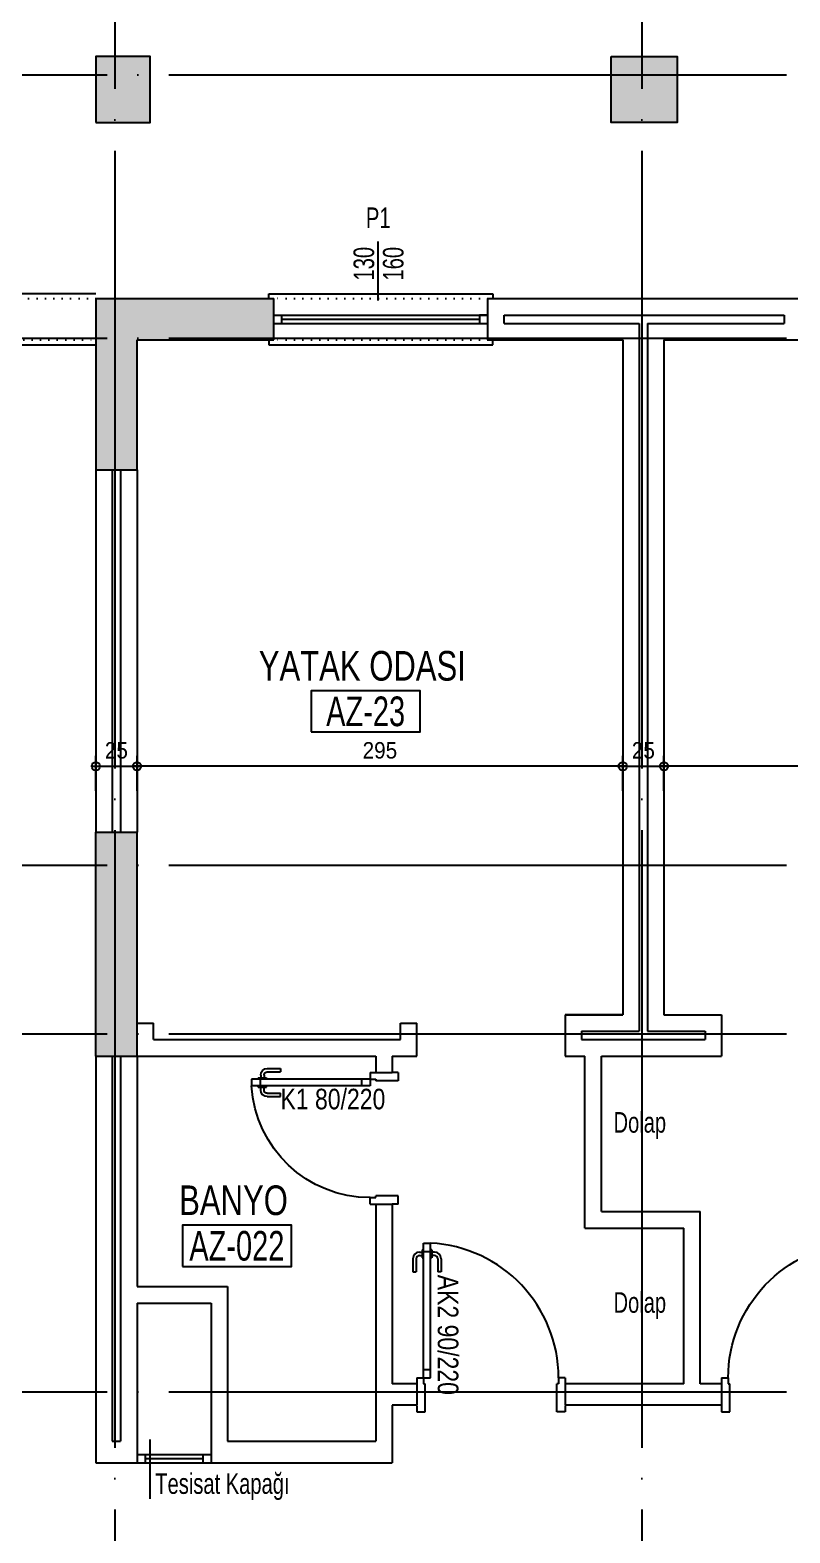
# Model space of a CAD drawing. Extents: x 460786 to 545292, y 30998 to 41694.
# Drawn here: x 466778 to 467240, y 40082 to 40995 of the extents above; entities that cross this region are included whole.
import ezdxf
from ezdxf.enums import TextEntityAlignment as Align

# ---------------------------------------------------------------- set-up
doc = ezdxf.new("R2010")
doc.units = 0
doc.header["$LTSCALE"] = 50
doc.header["$MEASUREMENT"] = 0
doc.header["$PDMODE"] = 35
doc.linetypes.add('DASHDOT', pattern=[5.5, 5, -0.25, 0, -0.25])
doc.linetypes.add('DASHED', pattern=[0.1, 0, -0.1])
doc.layers.get('0').update_dxf_attribs({"linetype": 'CONTINUOUS'})
doc.layers.get('Defpoints').update_dxf_attribs({"linetype": 'CONTINUOUS'})
for name, color, linetype in [('A-Aks Dikey', 12, 'DASHDOT'), ('A-Aks Yatay', 12, 'DASHDOT'), ('A-Betonarme', 6, 'CONTINUOUS'), ('A-Cam', 160, 'CONTINUOUS'), ('A-Dash', 9, 'DASHED'), ('A-Duvar', 7, 'CONTINUOUS'), ('A-Gör 2', 40, 'CONTINUOUS'), ('A-Kapı', 2, 'CONTINUOUS'), ('A-mahal adi', 1, 'CONTINUOUS'), ('A-mahal no', 4, 'CONTINUOUS'), ('A-Olcu  IC Yatay', 8, 'CONTINUOUS'), ('A-Poz-Kapı', 4, 'CONTINUOUS'), ('A-Poz-Pen', 4, 'CONTINUOUS'), ('A-Tarama 1', 9, 'CONTINUOUS'), ('A-Yazı 2', 205, 'CONTINUOUS')]:
    doc.layers.add(name, color=color, linetype=linetype)
doc.styles.add('blkan', font='arial.ttf', dxfattribs={"width": 0.9, "height": 12.5})
doc.styles.get("Standard").update_dxf_attribs({"font": 'arial.ttf', "width": 0.9})
doc.dimstyles.new('EXIT', dxfattribs={"dimscale": 50, "dimtxt": 0.23, "dimasz": 0.03, "dimexe": 0.125, "dimexo": 0.5, "dimgap": 0.09, "dimtad": 1, "dimzin": 1, "dimdsep": 46, "dimtxsty": 'Standard', "dimblk": 'TICK', "dimcen": 0.2, "dimadec": 0, "dimazin": 0, "dimtfac": 1, "dimtix": 1, "dimtofl": 0, "dimtmove": 2, "dimatfit": 3, "dimldrblk": 'TICK', "dimfxl": 1, "dimtolj": 1, "dimtzin": 1, "dimarcsym": 0})

# ---------------------------------------------------------------- blocks, each defined once
blk = doc.blocks.new('poz-pk1')
blk.add_line((24.33, 28.66), (24.33, -5.74))
at = {"width": 0.7}
for p in [(17.04, 9.96), (31.55, 9.96)]:
    blk.add_attdef('YAZı', text='', height=12, rotation=90, dxfattribs=at).set_placement(p, align=Align.MIDDLE_CENTER)
blk.add_attdef('POZ', text='', height=12, dxfattribs=at).set_placement((24.33, -14.42), align=Align.MIDDLE_CENTER)
blk = doc.blocks.new('kapı L 80p 10')
at = {"ltscale": 20}
for p, q in [((4, 75.38), (8.2, 75.38)), ((4, 3.5), (4, 75.38)), ((8.2, 3.5), (8.2, 75.38)), ((-2.45, 65.88), (-2.45, 57.88)), ((-0.45, 65.88), (-0.45, 57.88)), ((1.55, 69.88), (3.2, 69.88)), ((1.55, 67.88), (3.2, 67.88)), ((3.2, 71.38), (4, 71.38)), ((3.2, 71.38), (3.2, 66.38)), ((3.2, 66.38), (4, 66.38)), ((3.2, 66.38), (4, 66.38)), ((4, 70.17), (8.2, 70.17)), ((9, 71.38), (8.2, 71.38)), ((9, 66.38), (8.2, 66.38)), ((9, 71.38), (9, 66.38)), ((10.65, 69.88), (9, 69.88)), ((10.65, 67.88), (9, 67.88)), ((12.65, 65.88), (12.65, 57.88)), ((14.65, 65.88), (14.65, 57.88)), ((-2.45, 57.88), (-0.45, 57.88)), ((14.65, 57.88), (12.65, 57.88)), ((0, 3.5), (4, 3.5)), ((0, 3.5), (0, 0)), ((4, 8.71), (8.2, 8.71)), ((4, 3.5), (8.2, 3.5)), ((4, 3.5), (4, 0)), ((80, 3.5), (76, 3.5)), ((76, 3.5), (76, 0)), ((80, 3.5), (80, 0)), ((4, 0), (5, 0)), ((5, -13.5), (5, 0)), ((75, -13.5), (75, 0)), ((76, 0), (75, 0)), ((0, -13.5), (0, -10)), ((0, -13.5), (5, -13.5)), ((80, -13.5), (75, -13.5)), ((80, -13.5), (80, -10))]:
    blk.add_line(p, q, dxfattribs=at)
blk.add_arc((4, 3.5), 72, 360, 86.65585)
for centre, radius, start, end in [((1.55, 65.88), 4, 90, 180), ((1.55, 65.88), 2, 90, 180), ((10.65, 65.88), 4, 0, 90), ((10.65, 65.88), 2, 0, 90)]:
    blk.add_arc(centre, radius, start, end, dxfattribs=at)
at = {"layer": 'A-Poz-Kapı', "width": 0.8}
blk.add_attdef('POZNO', (30.17, -9.96), '', height=12.5, rotation=90, dxfattribs=at)
blk = doc.blocks.new('kapı L 90p 13.5')
at = {"ltscale": 20}
for p, q in [((1.55, 74.89), (3.2, 74.89)), ((3.2, 76.39), (4, 76.39)), ((3.2, 76.39), (3.2, 71.39)), ((4, 80.39), (8.2, 80.39)), ((4, -1.5), (4, 80.39)), ((4, 75.19), (8.2, 75.19)), ((8.2, -1.5), (8.2, 80.39)), ((9, 76.39), (8.2, 76.39)), ((9, 76.39), (9, 71.39)), ((10.65, 74.89), (9, 74.89)), ((-2.45, 70.89), (-2.45, 62.89)), ((-0.45, 70.89), (-0.45, 62.89)), ((1.55, 72.89), (3.2, 72.89)), ((3.2, 71.39), (4, 71.39)), ((3.2, 71.39), (4, 71.39)), ((9, 71.39), (8.2, 71.39)), ((10.65, 72.89), (9, 72.89)), ((12.65, 70.89), (12.65, 62.89)), ((14.65, 70.89), (14.65, 62.89)), ((-2.45, 62.89), (-0.45, 62.89)), ((14.65, 62.89), (12.65, 62.89)), ((4, 3.71), (8.2, 3.71)), ((0, -1.5), (4, -1.5)), ((0, -1.5), (0, -5)), ((4, -1.5), (8.2, -1.5)), ((4, -1.5), (4, -5)), ((4, -5), (5, -5)), ((5, -22), (5, -5)), ((85, -22), (85, -5)), ((86, -5), (85, -5)), ((90, -1.5), (86, -1.5)), ((86, -1.5), (86, -5)), ((90, -1.5), (90, -5))]:
    blk.add_line(p, q, dxfattribs=at)
for p, q in [((0, -18.5), (0, -22)), ((0, -22), (5, -22)), ((90, -22), (85, -22)), ((90, -18.5), (90, -22))]:
    blk.add_line(p, q)
for centre, radius, start, end in [((1.55, 70.89), 4, 90, 180), ((10.65, 70.89), 4, 0, 90), ((1.55, 70.89), 2, 90, 180), ((10.65, 70.89), 2, 0, 90)]:
    blk.add_arc(centre, radius, start, end, dxfattribs=at)
blk.add_arc((4, -1.5), 82, 0, 87.06405)
at = {"layer": 'A-Poz-Kapı', "width": 0.8}
blk.add_attdef('POZNO', (25, -18.46), '', height=12.5, rotation=90, dxfattribs=at)
blk = doc.blocks.new('mahal adı')
at = {"layer": 'A-mahal no'}
blk.add_lwpolyline([(-75.6, -73.4), (89.9, -73.4), (89.9, -10.9), (-75.6, -10.9)], close=True, dxfattribs=at)
at = {"layer": 'A-mahal adi', "width": 0.75}
for p in [(2.1, 88.8), (2.1, 27)]:
    blk.add_attdef('MAHALADI', text='', height=45, dxfattribs=at).set_placement(p, align=Align.MIDDLE_CENTER)
at = {"layer": 'A-mahal no', "width": 0.7}
blk.add_attdef('MAHALNO', text='', height=45, dxfattribs=at).set_placement((7.1, -42.1), align=Align.MIDDLE_CENTER)
blk = doc.blocks.new('TICK', base_point=(53.7, 38.06))
blk.add_line((55.37, 38.06), (52.04, 38.06))
blk.add_circle((53.7, 38.06), 1.67)
blk = doc.blocks.new('*D720')
at = {"layer": 'A-Olcu  IC Yatay', "color": 0, "lineweight": -2, "transparency": 16777216}
for p, q in [((467163.1686, 40532.50245), (467163.1686, 40553.75245)), ((467456.6686, 40547.50245), (467164.6686, 40547.50245)), ((467458.1686, 40532.50245), (467458.1686, 40553.75245))]:
    blk.add_line(p, q, dxfattribs=at)
at = {"layer": 'Defpoints', "color": 0, "transparency": 16777216}
for p in [(467163.1686, 40547.50245), (467163.1686, 40507.50245), (467458.1686, 40507.50245)]:
    blk.add_point(p, dxfattribs=at)
at = {"layer": 'A-Olcu  IC Yatay', "color": 0, "lineweight": -2, "transparency": 16777216, "xscale": 1.5, "yscale": 1.5, "zscale": 1.5}
for p, rotation in [((467163.1686, 40547.50245), 180.0000000000509), ((467458.1686, 40547.50245), 5.091926880140817e-11)]:
    blk.add_blockref('TICK', p, dxfattribs=dict(at, rotation=rotation))
at = {"layer": 'A-Olcu  IC Yatay', "color": 0, "transparency": 16777216, "insert": (467310.6686, 40557.10818), "char_height": 10, "attachment_point": 5}
blk.add_mtext('\\A1;295', dxfattribs=at)
blk = doc.blocks.new('*D721')
at = {"layer": 'A-Olcu  IC Yatay', "color": 0, "lineweight": -2, "transparency": 16777216}
for p, q in [((467138.1686, 40532.50245), (467138.1686, 40553.75245)), ((467139.6686, 40547.50245), (467161.6686, 40547.50245)), ((467163.1686, 40532.50245), (467163.1686, 40553.75245))]:
    blk.add_line(p, q, dxfattribs=at)
at = {"layer": 'Defpoints', "color": 0, "transparency": 16777216}
for p in [(467163.1686, 40547.50245), (467138.1686, 40507.50245), (467163.1686, 40507.50245)]:
    blk.add_point(p, dxfattribs=at)
at = {"layer": 'A-Olcu  IC Yatay', "color": 0, "lineweight": -2, "transparency": 16777216, "xscale": 1.5, "yscale": 1.5, "zscale": 1.5, "rotation": 180}
blk.add_blockref('TICK', (467138.1686, 40547.50245), dxfattribs=at)
at = {"layer": 'A-Olcu  IC Yatay', "color": 0, "lineweight": -2, "transparency": 16777216, "xscale": 1.5, "yscale": 1.5, "zscale": 1.5}
blk.add_blockref('TICK', (467163.1686, 40547.50245), dxfattribs=at)
at = {"layer": 'A-Olcu  IC Yatay', "color": 0, "transparency": 16777216, "insert": (467150.6686, 40557.10818), "char_height": 10, "attachment_point": 5}
blk.add_mtext('\\A1;25', dxfattribs=at)
blk = doc.blocks.new('*D722')
at = {"layer": 'A-Olcu  IC Yatay', "color": 0, "lineweight": -2, "transparency": 16777216}
for p, q in [((466843.1686, 40532.50245), (466843.1686, 40553.75245)), ((467136.6686, 40547.50245), (466844.6686, 40547.50245)), ((467138.1686, 40532.50245), (467138.1686, 40553.75245))]:
    blk.add_line(p, q, dxfattribs=at)
at = {"layer": 'Defpoints', "color": 0, "transparency": 16777216}
for p in [(466843.1686, 40547.50245), (466843.1686, 40507.50245), (467138.1686, 40507.50245)]:
    blk.add_point(p, dxfattribs=at)
at = {"layer": 'A-Olcu  IC Yatay', "color": 0, "lineweight": -2, "transparency": 16777216, "xscale": 1.5, "yscale": 1.5, "zscale": 1.5}
for p, rotation in [((466843.1686, 40547.50245), 180.0000000000495), ((467138.1686, 40547.50245), 4.948041976149398e-11)]:
    blk.add_blockref('TICK', p, dxfattribs=dict(at, rotation=rotation))
at = {"layer": 'A-Olcu  IC Yatay', "color": 0, "transparency": 16777216, "insert": (466990.6686, 40557.10818), "char_height": 10, "attachment_point": 5}
blk.add_mtext('\\A1;295', dxfattribs=at)
blk = doc.blocks.new('*D723')
at = {"layer": 'A-Olcu  IC Yatay', "color": 0, "lineweight": -2, "transparency": 16777216}
for p, q in [((466818.1686, 40532.50245), (466818.1686, 40553.75245)), ((466819.6686, 40547.50245), (466841.6686, 40547.50245)), ((466843.1686, 40532.50245), (466843.1686, 40553.75245))]:
    blk.add_line(p, q, dxfattribs=at)
at = {"layer": 'Defpoints', "color": 0, "transparency": 16777216}
for p in [(466843.1686, 40547.50245), (466818.1686, 40507.50245), (466843.1686, 40507.50245)]:
    blk.add_point(p, dxfattribs=at)
at = {"layer": 'A-Olcu  IC Yatay', "color": 0, "lineweight": -2, "transparency": 16777216, "xscale": 1.5, "yscale": 1.5, "zscale": 1.5, "rotation": 180}
blk.add_blockref('TICK', (466818.1686, 40547.50245), dxfattribs=at)
at = {"layer": 'A-Olcu  IC Yatay', "color": 0, "lineweight": -2, "transparency": 16777216, "xscale": 1.5, "yscale": 1.5, "zscale": 1.5}
blk.add_blockref('TICK', (466843.1686, 40547.50245), dxfattribs=at)
at = {"layer": 'A-Olcu  IC Yatay', "color": 0, "transparency": 16777216, "insert": (466830.6686, 40557.10818), "char_height": 10, "attachment_point": 5}
blk.add_mtext('\\A1;25', dxfattribs=at)

msp = doc.modelspace()

# ---------------------------------------------------------------- hatches: boundary and pattern name
at = {"layer": 'A-Tarama 1'}
h = msp.add_hatch(dxfattribs=at)
h.set_pattern_fill('ANSI33', color=256, scale=30, angle=180, style=0)
h.set_pattern_definition([(225, (696.577, 0), (5.30330086, -5.30330086), []), (225, (691.274, 6e-16), (5.30330086, -5.30330086), [3.75, -1.875])])
h.paths.add_polyline_path([(465995.17, 40179.5), (465920.17, 40179.5), (465920.17, 40154.5), (465995.17, 40154.5)])
h.paths.add_polyline_path([(465945.17, 40474.5), (466070.17, 40474.5), (466070.17, 40499.5), (465920.17, 40499.5), (465920.17, 40392.5), (465945.17, 40392.5)])
h.paths.add_polyline_path([(466430.17, 40499.5), (466333.17, 40499.5), (466333.17, 40474.5), (466430.17, 40474.5)])
h.paths.add_polyline_path([(466685.17, 40499.5), (466660.17, 40499.5), (466660.17, 40371.5), (466685.17, 40371.5)])
h.paths.add_polyline_path([(466430.17, 39860), (466333.17, 39860), (466333.17, 39835), (466430.17, 39835)])
h.paths.add_polyline_path([(466070.17, 39860), (465970.17, 39860), (465970.17, 39835), (466070.17, 39835)])
h.paths.add_polyline_path([(466070.17, 39220), (465970.17, 39220), (465970.17, 39195), (466070.17, 39195)])
h.paths.add_polyline_path([(466430.17, 39220), (466333.17, 39220), (466333.17, 39195), (466430.17, 39195)])
h.paths.add_polyline_path([(465995.17, 38899.5), (465920.17, 38899.5), (465920.17, 38874.5), (465945.17, 38874.5), (465995.17, 38874.5)])
h.paths.add_polyline_path([(466070.17, 38579.5), (465945.17, 38579.5), (465945.17, 38654.5), (465920.17, 38654.5), (465920.17, 38554.5), (466070.17, 38554.5)])
h.paths.add_polyline_path([(466523.17, 38579.5), (466333.17, 38579.5), (466333.17, 38554.5), (466523.17, 38554.5)])
h.paths.add_polyline_path([(466843.17, 38099.5), (466498.17, 38099.5), (466498.17, 38074.5), (466843.17, 38074.5)])
h.paths.add_polyline_path([(466523.17, 38322.5), (466498.17, 38322.5), (466498.17, 38222.5), (466523.17, 38222.5)])
h.paths.add_polyline_path([(466925.17, 38247.5), (466843.17, 38247.5), (466843.17, 38322.5), (466818.17, 38322.5), (466818.17, 38222.5), (466925.17, 38222.5)])
h.paths.add_polyline_path([(466843.17, 38682.5), (466818.17, 38682.5), (466818.17, 38554.5), (466843.17, 38554.5)])
h.paths.add_polyline_path([(467170.17, 38114.5), (467130.17, 38114.5), (467130.17, 38074.5), (467170.17, 38074.5)])
h.paths.add_polyline_path([(467490.17, 38114.5), (467450.17, 38114.5), (467450.17, 38074.5), (467490.17, 38074.5)])
h.paths.add_polyline_path([(467482.17, 38322.5), (467457.17, 38322.5), (467457.17, 38222.5), (467482.17, 38222.5)])
h.paths.add_polyline_path([(467482.17, 38682.5), (467457.17, 38682.5), (467457.17, 38554.5), (467482.17, 38554.5)])
h.paths.add_polyline_path([(468123.17, 38682.5), (468098.17, 38682.5), (468098.17, 38554.5), (468123.17, 38554.5)])
h.paths.add_polyline_path([(468123.17, 38322.5), (468098.17, 38322.5), (468098.17, 38222.5), (468123.17, 38222.5)])
h.paths.add_polyline_path([(468123.17, 38114.5), (468090.17, 38114.5), (468090.17, 38074.5), (468123.17, 38074.5)])
h.paths.add_polyline_path([(467810.17, 38114.5), (467770.17, 38114.5), (467770.17, 38074.5), (467810.17, 38074.5)])
h.paths.add_polyline_path([(468166.17, 38746.5), (468133.17, 38746.5), (468133.17, 38706.5), (468166.17, 38706.5)])
h.paths.add_polyline_path([(468166.17, 39066.5), (468133.17, 39066.5), (468133.17, 39026.5), (468166.17, 39026.5)])
h.paths.add_polyline_path([(468123.17, 39066.5), (468098.17, 39066.5), (467933.17, 39066.5), (467933.17, 39041.5), (468083.17, 39041.5), (468083.17, 39026.5), (468123.17, 39026.5)])
h.paths.add_polyline_path([(467163.17, 39066.5), (466818.17, 39066.5), (466818.17, 39041.5), (467163.17, 39041.5)])
h.paths.add_polyline_path([(467491.17, 39081.5), (467451.17, 39081.5), (467451.17, 39041.5), (467491.17, 39041.5)])
h.paths.add_polyline_path([(467491.17, 39406.5), (467451.17, 39406.5), (467451.17, 39366.5), (467491.17, 39366.5)])
h.paths.add_polyline_path([(467178.17, 39406.5), (467138.17, 39406.5), (467138.17, 39366.5), (467178.17, 39366.5)])
h.paths.add_polyline_path([(466843.17, 39406.5), (466803.17, 39406.5), (466803.17, 39366.5), (466843.17, 39366.5)])
h.paths.add_polyline_path([(466843.17, 39686.5), (466803.17, 39686.5), (466803.17, 39646.5), (466843.17, 39646.5)])
h.paths.add_polyline_path([(466843.17, 39862.5), (466843.17, 40011.5), (466818.17, 40011.5), (466818.17, 39832.5), (466843.17, 39832.5)])
h.paths.add_polyline_path([(467163.17, 40011.5), (467138.17, 40011.5), (467138.17, 39832.5), (467163.17, 39832.5)])
h.paths.add_polyline_path([(467178.17, 39686.5), (467138.17, 39686.5), (467138.17, 39646.5), (467178.17, 39646.5)])
h.paths.add_polyline_path([(467491.17, 39686.5), (467451.17, 39686.5), (467451.17, 39646.5), (467491.17, 39646.5)])
h.paths.add_polyline_path([(467491.17, 40011.5), (467451.17, 40011.5), (467451.17, 39971.5), (467491.17, 39971.5)])
h.paths.add_polyline_path([(468123.17, 40026.5), (468083.17, 40026.5), (468083.17, 40011.5), (467933.17, 40011.5), (467933.17, 39986.5), (468123.17, 39986.5)])
h.paths.add_polyline_path([(468123.17, 39706.5), (468083.17, 39706.5), (468083.17, 39666.5), (468123.17, 39666.5)])
h.paths.add_polyline_path([(468166.17, 39706.5), (468133.17, 39706.5), (468133.17, 39666.5), (468166.17, 39666.5)])
h.paths.add_polyline_path([(468166.17, 40026.5), (468133.17, 40026.5), (468133.17, 39986.5), (468166.17, 39986.5)])
h.paths.add_polyline_path([(468123.17, 39386.5), (468083.17, 39386.5), (468083.17, 39346.5), (468123.17, 39346.5)])
h.paths.add_polyline_path([(468123.17, 40507.5), (468098.17, 40507.5), (468098.17, 40371.5), (468123.17, 40371.5)])
h.paths.add_polyline_path([(468123.17, 40831.5), (468015.17, 40831.5), (468015.17, 40806.5), (468098.17, 40806.5), (468098.17, 40727.5), (468123.17, 40727.5)])
h.paths.add_polyline_path([(468123.17, 40978.5), (468091.17, 40978.5), (468091.17, 40938.5), (468123.17, 40938.5)])
h.paths.add_polyline_path([(468165.17, 40978.5), (468133.17, 40978.5), (468133.17, 40938.5), (468165.17, 40938.5)])
h.paths.add_polyline_path([(467811.17, 40978.5), (467771.17, 40978.5), (467771.17, 40938.5), (467811.17, 40938.5)])
h.paths.add_polyline_path([(467491.17, 40978.5), (467451.17, 40978.5), (467451.17, 40938.5), (467491.17, 40938.5)])
h.paths.add_polyline_path([(467483.17, 40831.5), (467458.17, 40831.5), (467458.17, 40727.5), (467483.17, 40727.5)])
h.paths.add_polyline_path([(467483.17, 40495.5), (467458.17, 40495.5), (467458.17, 40384.5), (467458.17, 40371.5), (467483.17, 40371.5)])
h.paths.add_polyline_path([(466843.17, 40507.5), (466818.17, 40507.5), (466818.17, 40371.5), (466843.17, 40371.5)])
h.paths.add_polyline_path([(466926.17, 40831.5), (466818.17, 40831.5), (466818.17, 40727.5), (466843.17, 40727.5), (466843.17, 40806.5), (466926.17, 40806.5)])
h.paths.add_polyline_path([(466851.17, 40978.5), (466818.17, 40978.5), (466818.17, 40938.5), (466851.17, 40938.5)])
h.paths.add_polyline_path([(467171.17, 40978.5), (467131.17, 40978.5), (467131.17, 40938.5), (467171.17, 40938.5)])

# ---------------------------------------------------------------- linework, layer by layer
at = {"layer": 'A-Aks Dikey', "ltscale": 1.5}
for p, q in [((466829.67, 41333.83), (466829.67, 37667.36)), ((467149.67, 41333.83), (467149.67, 37667.36))]:
    msp.add_line(p, q, dxfattribs=at)
at = {"layer": 'A-Aks Yatay', "ltscale": 1.5}
for p, q in [((465624.75, 40967.5), (468533.89, 40967.5)), ((465624.75, 40807.5), (468533.89, 40807.5)), ((465624.75, 40487.5), (468533.89, 40487.5)), ((465624.75, 40385), (468533.89, 40385)), ((465624.75, 40167.5), (468533.89, 40167.5))]:
    msp.add_line(p, q, dxfattribs=at)
at = {"layer": 'A-Betonarme'}
for p, q in [((466818.17, 40831.5), (466926.17, 40831.5)), ((466818.17, 40831.5), (466818.17, 40727.5)), ((466926.17, 40806.5), (466926.17, 40831.5)), ((466843.17, 40727.5), (466843.17, 40806.5)), ((466843.17, 40806.5), (466926.17, 40806.5)), ((466818.17, 40727.5), (466843.17, 40727.5)), ((466818.17, 40371.5), (466818.17, 40507.5)), ((466818.17, 40507.5), (466843.17, 40507.5)), ((466843.17, 40371.5), (466843.17, 40507.5)), ((466818.17, 40371.5), (466843.17, 40371.5))]:
    msp.add_line(p, q, dxfattribs=at)
for points in [[(466818.17, 40938.5), (466851.17, 40938.5), (466851.17, 40978.5), (466818.17, 40978.5)], [(467131.17, 40978.5), (467171.17, 40978.5), (467171.17, 40938.5), (467131.17, 40938.5)]]:
    msp.add_lwpolyline(points, close=True, dxfattribs=at)
at = {"layer": 'A-Cam'}
for p, q in [((466926.17, 40821.5), (467056.17, 40821.5)), ((466926.17, 40816.5), (467056.17, 40816.5)), ((466931.17, 40819), (467051.17, 40819)), ((466843.17, 40129.5), (466888.17, 40129.5)), ((466848.17, 40129.5), (466848.17, 40124.5)), ((466848.17, 40127), (466883.17, 40127)), ((466883.17, 40129.5), (466883.17, 40124.5)), ((466843.17, 40124.5), (466888.17, 40124.5))]:
    msp.add_line(p, q, dxfattribs=at)
for points in [[(466926.17, 40816.5), (466931.17, 40816.5), (466931.17, 40821.5)], [(467056.17, 40821.5), (467051.17, 40821.5), (467051.17, 40816.5)]]:
    msp.add_lwpolyline(points, dxfattribs=at)
at = {"layer": 'A-Dash'}
for p, q in [((467056.17, 40831.5), (466926.17, 40831.5)), ((467056.17, 40806.5), (466926.17, 40806.5))]:
    msp.add_line(p, q, dxfattribs=at)
msp.add_lwpolyline([(466818.17, 40831.5), (466535.17, 40831.5), (466535.17, 40624.5), (466030.17, 40624.5), (466030.17, 40599.5), (466560.17, 40599.5), (466560.17, 40806.5), (466818.17, 40806.5)], dxfattribs=at)
at = {"layer": 'A-Duvar'}
for p, q in [((467056.17, 40806.5), (467056.17, 40831.5)), ((467056.17, 40831.5), (467246.17, 40831.5)), ((467056.17, 40806.5), (467056.17, 40831.5)), ((467066.17, 40821.5), (467236.17, 40821.5)), ((467066.17, 40816.5), (467066.17, 40821.5)), ((467066.17, 40816.5), (467066.17, 40821.5)), ((467236.17, 40821.5), (467236.17, 40816.5)), ((467066.17, 40816.5), (467148.17, 40816.5)), ((467148.17, 40816.5), (467148.17, 40386.5)), ((467153.17, 40816.5), (467153.17, 40386.5)), ((467153.17, 40816.5), (467236.17, 40816.5)), ((467138.17, 40806.5), (467056.17, 40806.5)), ((467056.17, 40806.5), (467138.17, 40806.5)), ((467138.17, 40806.5), (467138.17, 40396.5)), ((467163.17, 40806.5), (467163.17, 40396.5)), ((467163.17, 40806.5), (467246.17, 40806.5)), ((466818.17, 40727.5), (466818.17, 40507.5)), ((466828.17, 40727.5), (466828.17, 40507.5)), ((466833.17, 40727.5), (466833.17, 40507.5)), ((466843.17, 40727.5), (466843.17, 40507.5)), ((466843.17, 40391.5), (466853.17, 40391.5)), ((466853.17, 40381.5), (466853.17, 40391.5)), ((467003.17, 40381.5), (467003.17, 40391.5)), ((467003.17, 40391.5), (467013.17, 40391.5)), ((467013.17, 40371.5), (467013.17, 40391.5)), ((467103.17, 40396.5), (467138.17, 40396.5)), ((467138.17, 40396.5), (467103.17, 40396.5)), ((467103.17, 40396.5), (467103.17, 40371.5)), ((467163.17, 40396.5), (467198.17, 40396.5)), ((467163.17, 40396.5), (467198.17, 40396.5)), ((467198.17, 40396.5), (467198.17, 40371.5)), ((466853.17, 40381.5), (467003.17, 40381.5)), ((467113.17, 40386.5), (467148.17, 40386.5)), ((467113.17, 40386.5), (467113.17, 40381.5)), ((467113.17, 40381.5), (467188.17, 40381.5)), ((467153.17, 40386.5), (467188.17, 40386.5)), ((467188.17, 40386.5), (467188.17, 40381.5)), ((466818.17, 40371.5), (466818.17, 40124.5)), ((466828.17, 40371.5), (466828.17, 40137.5)), ((466833.17, 40371.5), (466833.17, 40137.5)), ((466843.17, 40371.5), (466843.17, 40231.5)), ((466843.17, 40371.5), (466988.17, 40371.5)), ((466988.17, 40371.5), (466988.17, 40361.5)), ((466988.17, 40371.5), (466988.17, 40361.5)), ((466998.17, 40371.5), (466998.17, 40361.5)), ((466998.17, 40371.5), (467013.17, 40371.5)), ((467103.17, 40371.5), (467115.17, 40371.5)), ((467115.17, 40277), (467115.17, 40371.5)), ((467125.17, 40277), (467125.17, 40371.5)), ((467125.17, 40371.5), (467198.17, 40371.5)), ((466988.17, 40361.5), (466998.17, 40361.5)), ((466988.17, 40281.5), (466998.17, 40281.5)), ((466988.17, 40281.5), (466988.17, 40137.5)), ((466988.17, 40281.5), (466988.17, 40137.5)), ((466998.17, 40281.5), (466998.17, 40172.5)), ((467115.17, 40267), (467115.17, 40277)), ((467125.17, 40277), (467185.17, 40277)), ((467185.17, 40172.5), (467185.17, 40277)), ((467115.17, 40267), (467175.17, 40267)), ((467175.17, 40172.5), (467175.17, 40267)), ((466843.17, 40231.5), (466898.17, 40231.5)), ((466898.17, 40231.5), (466898.17, 40137.5)), ((466843.17, 40221.5), (466888.17, 40221.5)), ((466843.17, 40221.5), (466843.17, 40124.5)), ((466888.17, 40221.5), (466888.17, 40124.5)), ((467013.17, 40172.5), (466998.17, 40172.5)), ((467013.17, 40172.5), (467013.17, 40159.5)), ((467103.17, 40172.5), (467103.17, 40159.5)), ((467175.17, 40172.5), (467103.17, 40172.5)), ((467198.17, 40172.5), (467185.17, 40172.5)), ((467198.17, 40172.5), (467198.17, 40159)), ((466998.17, 40159.5), (466998.17, 40124.5)), ((467013.17, 40159.5), (466998.17, 40159.5)), ((467198.17, 40159.5), (467103.17, 40159.5)), ((466828.17, 40137.5), (466833.17, 40137.5)), ((466898.17, 40137.5), (466988.17, 40137.5)), ((466818.17, 40124.5), (466843.17, 40124.5)), ((466888.17, 40124.5), (466998.17, 40124.5))]:
    msp.add_line(p, q, dxfattribs=at)
at = {"layer": 'A-Gör 2'}
for p, q in [((466923.17, 40831.5), (466923.17, 40834.5)), ((466923.17, 40834.5), (467056.17, 40834.5)), ((467056.17, 40834.5), (467059.17, 40834.5)), ((467059.17, 40834.5), (467059.17, 40831.5)), ((466923.17, 40806.5), (466923.17, 40803.5)), ((466923.17, 40803.5), (467056.17, 40803.5)), ((467056.17, 40803.5), (467059.17, 40803.5)), ((467059.17, 40803.5), (467059.17, 40806.5))]:
    msp.add_line(p, q, dxfattribs=at)
msp.add_lwpolyline([(466818.17, 40834.5), (466532.17, 40834.5), (466532.17, 40627.5), (466027.17, 40627.5), (466027.17, 40596.5), (466563.17, 40596.5), (466563.17, 40803.5), (466818.17, 40803.5)], dxfattribs=at)
at = {"layer": 'A-Yazı 2'}
msp.add_line((466851.18, 40102.65), (466851.18, 40138.53), dxfattribs=at)

# ---------------------------------------------------------------- block references
ref = msp.add_blockref('mahal adı', (466979.17, 40597.7), dxfattribs=dict(xscale=0.4, yscale=0.4, zscale=0.4))
ref.add_attrib('MAHALNO', 'AZ-23', dxfattribs={"layer": 'A-mahal no', "height": 18, "width": 0.7}).set_placement((466982.01, 40580.85), align=Align.MIDDLE_CENTER)
ref.add_attrib('MAHALADI', 'YATAK ODASI', dxfattribs={"layer": 'A-mahal adi', "height": 18, "width": 0.75}).set_placement((466980, 40608.51), align=Align.MIDDLE_CENTER)
ref = msp.add_blockref('mahal adı', (466900.95, 40273.1), dxfattribs=dict(xscale=0.4, yscale=0.4, zscale=0.4))
ref.add_attrib('MAHALNO', 'AZ-022', dxfattribs={"layer": 'A-mahal no', "height": 18, "width": 0.7}).set_placement((466903.8, 40256.24), align=Align.MIDDLE_CENTER)
ref.add_attrib('MAHALADI', 'BANYO', dxfattribs={"layer": 'A-mahal adi', "height": 18, "width": 0.75}).set_placement((466901.78, 40283.91), align=Align.MIDDLE_CENTER)
at = {"layer": 'A-Kapı'}
ref = msp.add_blockref('kapı L 80p 10', (466988.17, 40361.5), dxfattribs=dict(at, xscale=-1, rotation=90))
ref.add_attrib('POZNO', 'K1 80/220', (466930.29, 40339.12), dxfattribs={"layer": 'A-Poz-Kapı', "height": 12.5, "width": 0.8})
ref = msp.add_blockref('kapı L 90p 13.5', (467013.17, 40177.5), dxfattribs=at)
ref.add_attrib('POZNO', 'AK2 90/220', (467025.82, 40238.67), dxfattribs={"layer": 'A-Poz-Kapı', "height": 12.5, "rotation": 270, "width": 0.8})
ref = msp.add_blockref('kapı L 90p 13.5', (467288.17, 40177.5), dxfattribs=dict(at, xscale=-1))
ref.add_attrib('POZNO', 'AK2 90/220', (467263.01, 40238.67), dxfattribs={"layer": 'A-Poz-Kapı', "height": 12.5, "rotation": 270, "width": 0.8})
at = {"layer": 'A-Poz-Pen'}
ref = msp.add_blockref('poz-pk1', (467015.01, 40860.19), dxfattribs=dict(at, xscale=1.041608796296916, yscale=1.041608796296916, zscale=1.041608796296916, rotation=180))
ref.add_attrib('YAZı', '130', dxfattribs={"layer": '0', "height": 12.499, "rotation": 90, "width": 0.7}).set_placement((466980.91, 40852.73), align=Align.MIDDLE_CENTER)
ref.add_attrib('YAZı', '160', dxfattribs={"layer": '0', "height": 12.499, "rotation": 90, "width": 0.7}).set_placement((466998.75, 40852.72), align=Align.MIDDLE_CENTER)
ref.add_attrib('POZ', 'P1', dxfattribs={"layer": '0', "height": 12.499, "width": 0.7}).set_placement((466989.67, 40880.61), align=Align.MIDDLE_CENTER)

# ---------------------------------------------------------------- texts
at = {"layer": 'A-Yazı 2', "style": 'blkan', "width": 0.7}
for s, p in [('Dolap', (467132.54, 40324.96)), ('Dolap', (467132.54, 40215.57)), ('Tesisat Kapağı', (466854.27, 40105.57))]:
    msp.add_text(s, height=12.5, dxfattribs=at).set_placement(p)

# ---------------------------------------------------------------- dimensions: what is measured, and where the dimension line sits
at = {"layer": 'A-Olcu  IC Yatay'}
for p1, p2, distance, picture, middle in [((466818.17, 40507.5), (466843.17, 40507.5), 40, '*D723', (466830.67, 40557.11)), ((467138.17, 40507.5), (466843.17, 40507.5), -40, '*D722', (466990.67, 40557.11)), ((467138.17, 40507.5), (467163.17, 40507.5), 40, '*D721', (467150.67, 40557.11)), ((467458.17, 40507.5), (467163.17, 40507.5), -40, '*D720', (467310.67, 40557.11))]:
    dim = msp.add_aligned_dim(p1=p1, p2=p2, distance=distance, dimstyle='EXIT', override={"dimtxt": 0.2, "dimdec": 1, "dimzin": 9, "dimtdec": 1}, dxfattribs=at)
    dim.commit()
    dim.dimension.update_dxf_attribs({"geometry": picture, "text_midpoint": middle})

doc.saveas('drawing.dxf')
